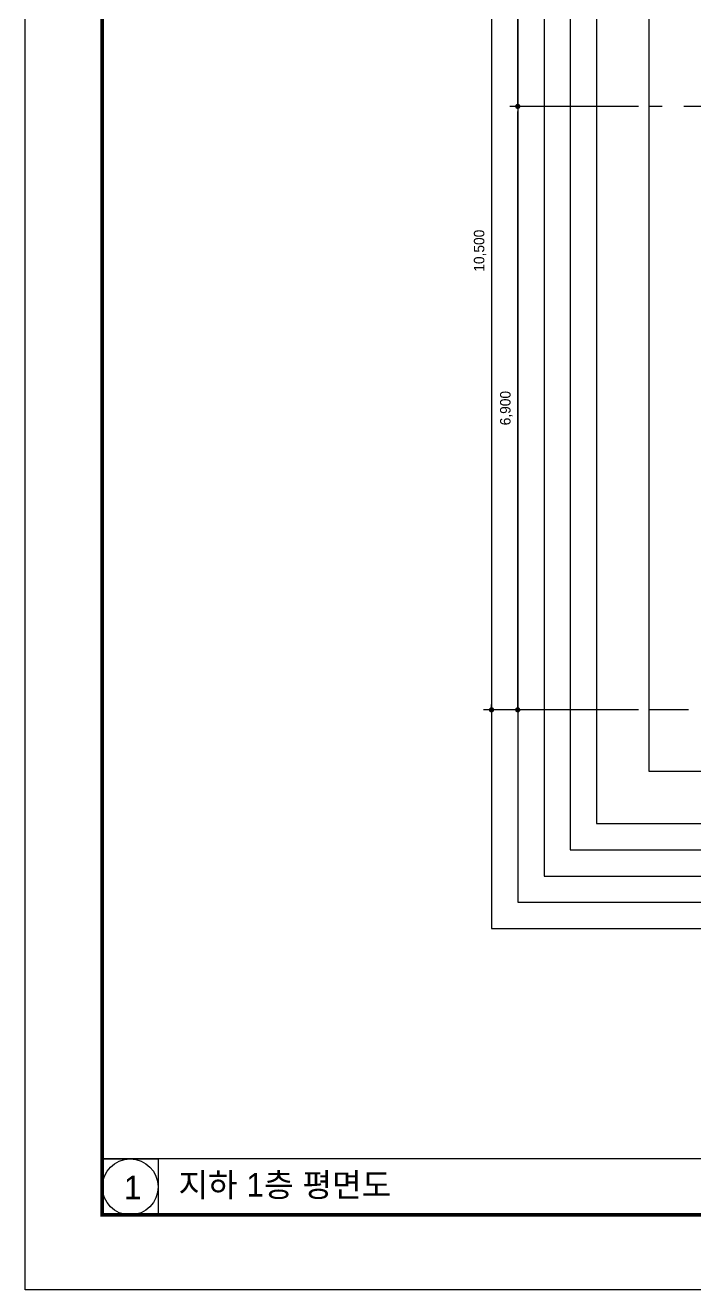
# Model space of a CAD drawing. Header units: millimetres. Extents: x -224448 to 1592092, y -164641 to 319001.
# Drawn here: x -87340 to -79683, y 216014 to 230471 of the extents above; entities that cross this region are included whole.
import ezdxf

# ---------------------------------------------------------------- set-up
doc = ezdxf.new("R2010")
doc.units = ezdxf.units.MM
doc.linetypes.add('CENTER2', pattern=[1.125, 0.75, -0.125, 0.125, -0.125])
doc.layers.get('Defpoints').update_dxf_attribs({"color": 35})
for name, color, linetype in [('ARREA', 1, 'Continuous'), ('DIM', 3, 'Continuous'), ('I_FORMAT', 7, 'Continuous'), ('I_HAT', 8, 'Continuous')]:
    doc.layers.add(name, color=color, linetype=linetype)
doc.styles.add('IABU-글꼴스타일', font='')
doc.styles.add('sim', font='')
doc.styles.get('IABU-글꼴스타일').set_extended_font_data('HY울릉도L')
doc.styles.get('sim').set_extended_font_data('Pretendard Variable Light')
doc.dimstyles.new('IABC-100 (SUB)', dxfattribs={"dimscale": 60, "dimtxt": 2, "dimasz": 1, "dimexe": 1.5, "dimexo": 2, "dimgap": 1, "dimtad": 1, "dimdec": 0, "dimdsep": 46, "dimlunit": 6, "dimtxsty": 'IABU-글꼴스타일', "dimblk": '1234_Dot', "dimcen": 1, "dimclrd": 4, "dimclre": 4, "dimclrt": 7, "dimadec": 0, "dimazin": 0, "dimtfac": 1, "dimtdec": 0, "dimtix": 1, "dimtmove": 2, "dimatfit": 3, "dimldrblk": '1234_Dot', "dimfxl": 2, "dimtolj": 1, "dimtzin": 0, "dimarcsym": 0})

# ---------------------------------------------------------------- blocks, each defined once
blk = doc.blocks.new('FR1')
at = {"layer": 'Defpoints'}
blk.add_lwpolyline([(89059, 47504), (131059, 47504), (131059, 17804), (89059, 17804)], close=True, dxfattribs=at)
at = {"layer": 'I_FORMAT'}
blk.add_line((126044, 19673), (90159, 19673), dxfattribs=at)
at = {"layer": 'I_FORMAT', "const_width": 50.2}
blk.add_lwpolyline([(126044, 18873), (90159, 18873), (90159, 46435), (126044, 46435)], dxfattribs=at)
at = {"layer": 'I_FORMAT'}
blk.add_lwpolyline([(90159, 19673), (90959, 19673), (90959, 18873), (90159, 18873)], close=True, dxfattribs=at)
blk.add_circle((90559, 19273), 400, dxfattribs=at)
blk = doc.blocks.new('1234_Dot')
at = {"color": 0, "linetype": 'ByBlock', "lineweight": -2}
blk.add_line((-0.5, 0), (-1, 0), dxfattribs=at)
at = {"color": 0, "linetype": 'ByBlock', "const_width": 0.5}
blk.add_lwpolyline([(-0.25, 0, 1), (0.25, 0, 1)], format="xyb", close=True, dxfattribs=at)
blk = doc.blocks.new('*D694')
at = {"layer": 'Defpoints', "color": 0, "ltscale": 50, "transparency": 16777216}
for p in [(-81707, 229544), (-80207, 229544), (-80207, 222644)]:
    blk.add_point(p, dxfattribs=at)
at = {"layer": 'DIM', "color": 4, "lineweight": -2, "ltscale": 50, "transparency": 16777216}
for p, q in [((-80327, 229544), (-81797, 229544)), ((-81707, 222704), (-81707, 229484)), ((-80327, 222644), (-81797, 222644))]:
    blk.add_line(p, q, dxfattribs=at)
at = {"layer": 'DIM', "color": 4, "lineweight": -2, "ltscale": 50, "transparency": 16777216, "xscale": 60, "yscale": 60, "zscale": 60}
for p, rotation in [((-81707, 229544), 90), ((-81707, 222644), 270)]:
    blk.add_blockref('1234_Dot', p, dxfattribs=dict(at, rotation=rotation))
at = {"layer": 'DIM', "color": 7, "ltscale": 50, "transparency": 16777216, "insert": (-81838, 226094), "char_height": 120, "attachment_point": 5, "rotation": 90, "style": 'IABU-글꼴스타일'}
blk.add_mtext('\\A1;6,900', dxfattribs=at)
blk = doc.blocks.new('*D695')
at = {"layer": 'Defpoints', "color": 0, "ltscale": 50, "transparency": 16777216}
for p in [(-81707, 233144), (-80207, 233144), (-80207, 229544)]:
    blk.add_point(p, dxfattribs=at)
at = {"layer": 'DIM', "color": 4, "lineweight": -2, "ltscale": 50, "transparency": 16777216}
for p, q in [((-80327, 233144), (-81797, 233144)), ((-81707, 229604), (-81707, 233084)), ((-80327, 229544), (-81797, 229544))]:
    blk.add_line(p, q, dxfattribs=at)
at = {"layer": 'DIM', "color": 4, "lineweight": -2, "ltscale": 50, "transparency": 16777216, "xscale": 60, "yscale": 60, "zscale": 60}
for p, rotation in [((-81707, 233144), 90), ((-81707, 229544), 270)]:
    blk.add_blockref('1234_Dot', p, dxfattribs=dict(at, rotation=rotation))
at = {"layer": 'DIM', "color": 7, "ltscale": 50, "transparency": 16777216, "insert": (-81838, 231344), "char_height": 120, "attachment_point": 5, "rotation": 90, "style": 'IABU-글꼴스타일'}
blk.add_mtext('\\A1;3,600', dxfattribs=at)
blk = doc.blocks.new('*D696')
at = {"layer": 'Defpoints', "color": 0, "ltscale": 50, "transparency": 16777216}
for p in [(-80207, 233144), (-82007, 222644), (-80207, 222644)]:
    blk.add_point(p, dxfattribs=at)
at = {"layer": 'DIM', "color": 4, "lineweight": -2, "ltscale": 50, "transparency": 16777216}
for p, q in [((-80327, 233144), (-82097, 233144)), ((-82007, 233084), (-82007, 222704)), ((-80327, 222644), (-82097, 222644))]:
    blk.add_line(p, q, dxfattribs=at)
at = {"layer": 'DIM', "color": 4, "lineweight": -2, "ltscale": 50, "transparency": 16777216, "xscale": 60, "yscale": 60, "zscale": 60}
for p, rotation in [((-82007, 233144), 90), ((-82007, 222644), 270)]:
    blk.add_blockref('1234_Dot', p, dxfattribs=dict(at, rotation=rotation))
at = {"layer": 'DIM', "color": 7, "ltscale": 50, "transparency": 16777216, "insert": (-82138, 227894), "char_height": 120, "attachment_point": 5, "rotation": 90, "style": 'IABU-글꼴스타일'}
blk.add_mtext('\\A1;10,500', dxfattribs=at)

msp = doc.modelspace()

# ---------------------------------------------------------------- linework, layer by layer
at = {"layer": 'ARREA', "color": 1, "linetype": 'CENTER2', "ltscale": 2000}
for p, q in [((-76055.442, 229543.721), (-80206.584, 229543.721)), ((-64005.442, 222643.721), (-80206.584, 222643.721))]:
    msp.add_line(p, q, dxfattribs=at)
at = {"layer": 'Defpoints'}
for points in [[(-62205.442, 235637.788), (-82006.584, 235637.788), (-82006.584, 220143.721), (-62205.442, 220143.721)], [(-62505.442, 235337.788), (-81706.584, 235337.788), (-81706.584, 220443.721), (-62505.442, 220443.721)], [(-62805.442, 235037.788), (-81406.584, 235037.788), (-81406.584, 220743.721), (-62805.442, 220743.721)], [(-63105.442, 234737.788), (-81106.584, 234737.788), (-81106.584, 221043.721), (-63105.442, 221043.721)], [(-63405.442, 234437.788), (-80806.584, 234437.788), (-80806.584, 221343.721), (-63405.442, 221343.721)], [(-64005.442, 233837.788), (-80206.584, 233837.788), (-80206.584, 221943.721), (-64005.442, 221943.721)]]:
    msp.add_lwpolyline(points, close=True, dxfattribs=at)

# ---------------------------------------------------------------- block references
at = {"layer": 'I_HAT', "xscale": 0.8, "yscale": 0.8, "zscale": 0.8}
msp.add_blockref('FR1', (-158586.864, 201770.772), dxfattribs=at)

# ---------------------------------------------------------------- texts
at = {"char_height": 270, "width": 5910.6775, "attachment_point": 5, "style": 'sim'}
for s, insert in [('\\pxql;1', (-83256.988, 217182.034)), ('\\pxql;지하 1층 평면도', (-82632.901, 217198.034))]:
    msp.add_mtext(s, dxfattribs=dict(at, insert=insert))

# ---------------------------------------------------------------- dimensions: what is measured, and where the dimension line sits
at = {"layer": 'DIM', "ltscale": 50}
for base, p1, p2, picture, middle in [((-82006.584, 222643.721), (-80206.584, 233143.721), (-80206.584, 222643.721), '*D696', (-82138.012, 227893.721)), ((-81706.584, 233143.721), (-80206.584, 229543.721), (-80206.584, 233143.721), '*D695', (-81838.012, 231343.721)), ((-81706.584, 229543.721), (-80206.584, 222643.721), (-80206.584, 229543.721), '*D694', (-81838.012, 226093.721))]:
    dim = msp.add_linear_dim(base=base, p1=p1, p2=p2, angle=90, dimstyle='IABC-100 (SUB)', dxfattribs=at)
    dim.commit()
    dim.dimension.update_dxf_attribs({"geometry": picture, "text_midpoint": middle})

doc.saveas('drawing.dxf')
